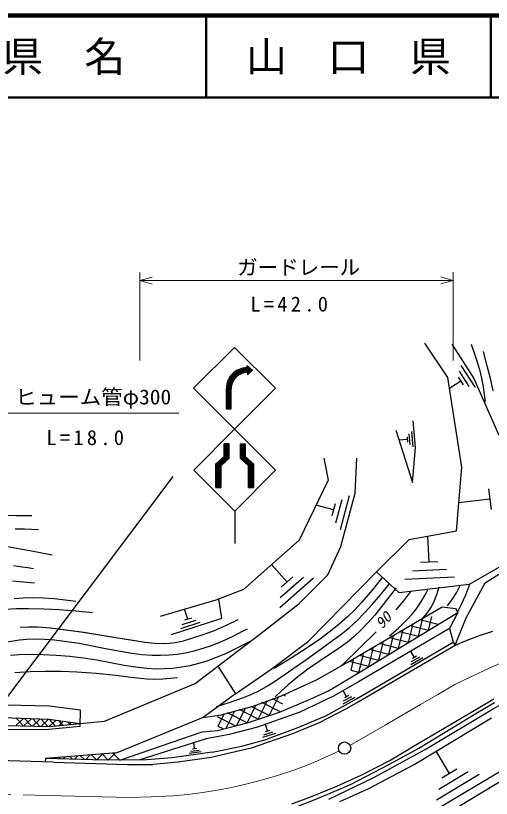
# Model space of a CAD drawing. Units: millimetres, scale not verified. Extents: x 40000 to 680000, y 20000 to 380000.
# Drawn here: x 309753 to 367818, y 284452 to 380000 of the extents above; entities that cross this region are included whole.
import ezdxf
from ezdxf.enums import TextEntityAlignment as Align

# ---------------------------------------------------------------- set-up
doc = ezdxf.new("R2010")
doc.units = ezdxf.units.MM
doc.header["$LTSCALE"] = 1000
doc.linetypes.add('CHAIN', pattern=[18.5, 12, -1.5, 3.5, -1.5])
for name, color, linetype, lineweight in [('M-BGD', 7, 'Continuous', 25), ('M-BMK', 2, 'CHAIN', 13), ('M-BMK-SRVR', 3, 'Continuous', 25), ('M-STR-HTXT', 7, 'Continuous', 13), ('M-STR-STRC', 7, 'Continuous', 25), ('M-TTL', 2, 'Continuous', 140), ('M-TTL-LINE', 7, 'Continuous', 50)]:
    doc.layers.add(name, color=color, linetype=linetype, lineweight=lineweight)
doc.layers.add('M-TTL-TXT', color=7, linetype='Continuous')
doc.styles.add('ＭＳ ゴシック', font='')
doc.styles.get('ＭＳ ゴシック').set_extended_font_data('MS Gothic')

msp = doc.modelspace()

# ---------------------------------------------------------------- hatches: boundary and pattern name
at = {"layer": 'M-STR-STRC'}
h = msp.add_hatch(dxfattribs=at)
h.set_pattern_fill('USER', color=256, style=0, pattern_type=2)
h.set_pattern_definition([(213.4043, (338748, 336910), (55.0543, -83.4806), [])])
h.paths.add_polyline_path([(336055, 332008), (335482, 332007), (335480, 334507), (335481, 334551), (335482, 334594), (335484, 334638), (335486, 334682), (335490, 334725), (335494, 334768), (335499, 334812), (335505, 334855), (335511, 334898), (335518, 334941), (335526, 334984), (335535, 335027), (335544, 335070), (335554, 335112), (335565, 335154), (335577, 335196), (335589, 335238), (335602, 335280), (335616, 335321), (335631, 335362), (335646, 335403), (335662, 335444), (335679, 335484), (335696, 335524), (335714, 335564), (335733, 335603), (335752, 335642), (335772, 335681), (335793, 335719), (335815, 335757), (335837, 335795), (335859, 335832), (335883, 335869), (335907, 335905), (335932, 335941), (335957, 335977), (335983, 336012), (336009, 336047), (336037, 336081), (336064, 336115), (336093, 336148), (336121, 336180), (336151, 336213), (336181, 336244), (336211, 336275), (336243, 336306), (336274, 336336), (336306, 336366), (336339, 336395), (336372, 336423), (336406, 336451), (336440, 336478), (336475, 336504), (336510, 336530), (336545, 336556), (336581, 336581), (336617, 336605), (336654, 336628), (336691, 336651), (336729, 336673), (336767, 336695), (336805, 336715), (336844, 336736), (336883, 336755), (336922, 336774), (336962, 336792), (337002, 336809), (337042, 336826), (337083, 336842), (337124, 336858), (337165, 336872), (337206, 336886), (337248, 336899), (337290, 336912), (337332, 336923), (337374, 336934), (337416, 336944), (337459, 336954), (337502, 336963), (337545, 336971), (337588, 336978), (337631, 336984), (337674, 336990), (337717, 336995), (337761, 336999), (337804, 337003), (337848, 337005), (337891, 337007), (337935, 337008), (337979, 337009), (337979, 337295), (338654, 336723), (338053, 336149), (338052, 336436), (338017, 336436), (337983, 336435), (337948, 336433), (337913, 336431), (337878, 336428), (337843, 336425), (337809, 336421), (337774, 336416), (337740, 336411), (337705, 336405), (337671, 336399), (337637, 336392), (337602, 336384), (337569, 336376), (337535, 336367), (337501, 336358), (337468, 336348), (337434, 336338), (337401, 336327), (337368, 336315), (337336, 336303), (337303, 336290), (337271, 336276), (337239, 336263), (337207, 336248), (337176, 336233), (337145, 336217), (337114, 336201), (337083, 336185), (337053, 336167), (337022, 336150), (336993, 336131), (336963, 336113), (336934, 336093), (336905, 336074), (336877, 336053), (336849, 336032), (336821, 336011), (336794, 335989), (336767, 335967), (336741, 335945), (336714, 335921), (336689, 335898), (336663, 335874), (336639, 335849), (336614, 335824), (336590, 335799), (336566, 335773), (336543, 335747), (336521, 335721), (336499, 335694), (336477, 335666), (336456, 335639), (336435, 335610), (336415, 335582), (336395, 335553), (336376, 335524), (336357, 335495), (336339, 335465), (336321, 335435), (336304, 335404), (336287, 335374), (336271, 335343), (336255, 335312), (336240, 335280), (336226, 335248), (336212, 335216), (336199, 335184), (336186, 335151), (336174, 335119), (336162, 335086), (336151, 335053), (336141, 335019), (336131, 334986), (336121, 334952), (336113, 334919), (336105, 334885), (336097, 334851), (336090, 334816), (336084, 334782), (336078, 334748), (336073, 334713), (336068, 334678), (336064, 334644), (336061, 334609), (336058, 334574), (336056, 334539), (336055, 334504), (336054, 334470), (336054, 334435)])
h = msp.add_hatch(dxfattribs=at)
h.set_pattern_fill('USER', color=256, style=0, pattern_type=2)
h.set_pattern_definition([(213.4043, (337112, 327057), (55.0543, -83.4806), [])])
h.paths.add_polyline_path([(334788, 322415), (334188, 322415), (334186, 325291), (335186, 326191), (335185, 327721), (335785, 327721), (335786, 325924), (334787, 325024)])
h = msp.add_hatch(dxfattribs=at)
h.set_pattern_fill('USER', color=256, style=0, pattern_type=2)
h.set_pattern_definition([(213.4043, (340710, 326257), (55.0543, -83.4806), [])])
h.paths.add_polyline_path([(338788, 322418), (338188, 322418), (338187, 325026), (337186, 325925), (337185, 327722), (337785, 327722), (337786, 326193), (338786, 325294)])

# ---------------------------------------------------------------- linework, layer by layer
at = {"layer": 'M-BGD'}
for p, q in [((362504, 335812), (359684, 340005)), ((362980, 339900), (365695, 335702)), ((365355, 339898), (365887, 338353)), ((365887, 338353), (366361, 336794)), ((367325, 337266), (366859, 338997)), ((364101, 337287), (365830, 334614)), ((365110, 334739), (363916, 336587)), ((366361, 336794), (366617, 335728)), ((367753, 335540), (367325, 337266)), ((364213, 324872), (362504, 335812)), ((364092, 335386), (362695, 334483)), ((363788, 335856), (364396, 334916)), ((365695, 335702), (368730, 328792)), ((366617, 335728), (366814, 334648)), ((368040, 334183), (367753, 335540)), ((366814, 334648), (366945, 333768)), ((366945, 333768), (367063, 332885)), ((358559, 327300), (358277, 330521)), ((356177, 329399), (358212, 323029)), ((357912, 327637), (357798, 328938)), ((358089, 329254), (358254, 327371)), ((357557, 328259), (356572, 328173)), ((357528, 328590), (357586, 327928)), ((358212, 323029), (358559, 327300)), ((347361, 325968), (347912, 323313)), ((351211, 321694), (351418, 325965)), ((363580, 317110), (364213, 324872)), ((347912, 323313), (344346, 315985)), ((367477, 322243), (367784, 319707)), ((350460, 321376), (349351, 317243)), ((349465, 315185), (351211, 321694)), ((348556, 319672), (346396, 320251)), ((348751, 320398), (348361, 318945)), ((348828, 318074), (349594, 320929)), ((367631, 320975), (363862, 320518)), ((307144, 319044), (309856, 318982)), ((309856, 318982), (310796, 318984)), ((310796, 318984), (311735, 318991)), ((309698, 317363), (310839, 317356)), ((310839, 317356), (311687, 317319)), ((311687, 317319), (312547, 317268)), ((357786, 316043), (363580, 317110)), ((360218, 313290), (360075, 316458)), ((344346, 315985), (337574, 309937)), ((353801, 312109), (357786, 316043)), ((308755, 315205), (311488, 314712)), ((311488, 314712), (314218, 314189)), ((347856, 311753), (349465, 315185)), ((370600, 313715), (365126, 310575)), ((309501, 312861), (310541, 312727)), ((310541, 312727), (311242, 312614)), ((311242, 312614), (311942, 312493)), ((342876, 310862), (340986, 313008)), ((361284, 313338), (359151, 313241)), ((367082, 310760), (370896, 313190)), ((343599, 311498), (342154, 310226)), ((344358, 308250), (347856, 311753)), ((345481, 303629), (353801, 312109)), ((356567, 309559), (353801, 312109)), ((358174, 312235), (362364, 312425)), ((309366, 311001), (312045, 310770)), ((346111, 311329), (342004, 307712)), ((342035, 308967), (344873, 311466)), ((354491, 311423), (353260, 309879)), ((354324, 309338), (355363, 310606)), ((365126, 310575), (356567, 309559)), ((363339, 311446), (357276, 311172)), ((365147, 310541), (364654, 309276)), ((364743, 306509), (367082, 310760)), ((337574, 309937), (334186, 308653)), ((353260, 309879), (351986, 308377)), ((356181, 310170), (354907, 308477)), ((357970, 309684), (357076, 308575)), ((357970, 309684), (357076, 308575)), ((359726, 309281), (359903, 309596)), ((359903, 309596), (360083, 309920)), ((361424, 310225), (361110, 309283)), ((363562, 309560), (363774, 309953)), ((363774, 309953), (363981, 310361)), ((309579, 308853), (310678, 308942)), ((310678, 308942), (311791, 308971)), ((311791, 308971), (313125, 308933)), ((313125, 308933), (314471, 308835)), ((314471, 308835), (315789, 308699)), ((315789, 308699), (317117, 308543)), ((334186, 308653), (327412, 306634)), ((334921, 306456), (334537, 308786)), ((353272, 308101), (354324, 309338)), ((359208, 308404), (359726, 309281)), ((361110, 309283), (360744, 308373)), ((362457, 307938), (363033, 308729)), ((363033, 308729), (363562, 309560)), ((364654, 309276), (364102, 308027)), ((339739, 304606), (344358, 308250)), ((350214, 301018), (361799, 307844)), ((351986, 308377), (351144, 307473)), ((352352, 307088), (353272, 308101)), ((354907, 308477), (353593, 306829)), ((357076, 308575), (356170, 307478)), ((357076, 308575), (356170, 307478)), ((358642, 307563), (359208, 308404)), ((360470, 307846), (360146, 307350)), ((360744, 308373), (360470, 307846)), ((361799, 307844), (363461, 307614)), ((364102, 308027), (363822, 307465)), ((308436, 307552), (309869, 307630)), ((308436, 307552), (309869, 307630)), ((309869, 307630), (311303, 307647)), ((309869, 307630), (311303, 307647)), ((311303, 307647), (313187, 307600)), ((311303, 307647), (313187, 307600)), ((313187, 307600), (315071, 307492)), ((313187, 307600), (315071, 307492)), ((315071, 307492), (317095, 307331)), ((315071, 307492), (317095, 307331)), ((317095, 307331), (319130, 307146)), ((317095, 307331), (319130, 307146)), ((330785, 306321), (330378, 307556)), ((351144, 307473), (350258, 306611)), ((351398, 306127), (352352, 307088)), ((351989, 300028), (363710, 307132)), ((353593, 306829), (352751, 305864)), ((357505, 306236), (358097, 306881)), ((358097, 306881), (358642, 307563)), ((359728, 306830), (359273, 306321)), ((360146, 307350), (359728, 306830)), ((363710, 307132), (362701, 305182)), ((363461, 307614), (363710, 307132)), ((363822, 307465), (363534, 306906)), ((328787, 304438), (334921, 306456)), ((332220, 305938), (329857, 305160)), ((330095, 305679), (331727, 306216)), ((331200, 306457), (330369, 306184)), ((335482, 305583), (336928, 306270)), ((335482, 305583), (336928, 306270)), ((350258, 306611), (349241, 305713)), ((350469, 305287), (351398, 306127)), ((352751, 305864), (351863, 304937)), ((356470, 305244), (357505, 306236)), ((357708, 303494), (358264, 305761)), ((358917, 304227), (359468, 306470)), ((361336, 305693), (359085, 306245)), ((360127, 304960), (360541, 306650)), ((363406, 303139), (364743, 306509)), ((310286, 305363), (311332, 305405)), ((310311, 305365), (311352, 305405)), ((311332, 305405), (312390, 305386)), ((311352, 305405), (312410, 305385)), ((312390, 305386), (313967, 305263)), ((312410, 305385), (314007, 305258)), ((313967, 305263), (315539, 305079)), ((314007, 305258), (315598, 305072)), ((315539, 305079), (318003, 304744)), ((315598, 305072), (318062, 304735)), ((332642, 304446), (334025, 304954)), ((332642, 304446), (334025, 304954)), ((334025, 304954), (335482, 305583)), ((334025, 304954), (335482, 305583)), ((336234, 304221), (337540, 304884)), ((336234, 304221), (337540, 304884)), ((337540, 304884), (337795, 305017)), ((337540, 304884), (337795, 305017)), ((337795, 305017), (338051, 305151)), ((337795, 305017), (338051, 305151)), ((348182, 304860), (346836, 303863)), ((349241, 305713), (348182, 304860)), ((349500, 304492), (350469, 305287)), ((351863, 304937), (351090, 304211)), ((362701, 305182), (351592, 298680)), ((355387, 304290), (356470, 305244)), ((356498, 302761), (357060, 305052)), ((360127, 304960), (357851, 305518)), ((362701, 305182), (363178, 303508)), ((366355, 304319), (368008, 304857)), ((310238, 303808), (311127, 303891)), ((310238, 303808), (311127, 303891)), ((311127, 303891), (312032, 303914)), ((311127, 303891), (312032, 303914)), ((312032, 303914), (313266, 303884)), ((312032, 303914), (313266, 303884)), ((313266, 303884), (314499, 303794)), ((313266, 303884), (314499, 303794)), ((318003, 304744), (320457, 304350)), ((318062, 304735), (320516, 304340)), ((320457, 304350), (322987, 303912)), ((320516, 304340), (323026, 303906)), ((322987, 303912), (325533, 303533)), ((323026, 303906), (325543, 303532)), ((330235, 303698), (331244, 303997)), ((330235, 303698), (331244, 303997)), ((331244, 303997), (332642, 304446)), ((331244, 303997), (332642, 304446)), ((334433, 300577), (339739, 304606)), ((334891, 303607), (336234, 304221)), ((334891, 303607), (336234, 304221)), ((346836, 303863), (345445, 302907)), ((345576, 301655), (349500, 304492)), ((351090, 304211), (350277, 303531)), ((353748, 304793), (351732, 302766)), ((353748, 304793), (351732, 302766)), ((355289, 302028), (355857, 304343)), ((357708, 303494), (355383, 304064)), ((358917, 304227), (356617, 304791)), ((364870, 303757), (366355, 304319)), ((308221, 303485), (310238, 303808)), ((308221, 303485), (310238, 303808)), ((314499, 303794), (315990, 303616)), ((314499, 303794), (315990, 303616)), ((315990, 303616), (317492, 303377)), ((315990, 303616), (317492, 303377)), ((317492, 303377), (320716, 302745)), ((317492, 303377), (320716, 302745)), ((325533, 303533), (326725, 303415)), ((325543, 303532), (326735, 303415)), ((326725, 303415), (327934, 303356)), ((326735, 303415), (327944, 303356)), ((327934, 303356), (328573, 303377)), ((327944, 303356), (328583, 303378)), ((328573, 303377), (329214, 303459)), ((328583, 303378), (329214, 303459)), ((329214, 303459), (330235, 303698)), ((329214, 303459), (330235, 303698)), ((332626, 302772), (333765, 303160)), ((332626, 302772), (333765, 303160)), ((333765, 303160), (334891, 303607)), ((333765, 303160), (334891, 303607)), ((335395, 302149), (336959, 302890)), ((336959, 302890), (338507, 303672)), ((341064, 300300), (345481, 303629)), ((345445, 302907), (343386, 301582)), ((350277, 303531), (349249, 302780)), ((351340, 296611), (363178, 303508)), ((351557, 296236), (363406, 303139)), ((352871, 300566), (353450, 302925)), ((354080, 301297), (354653, 303634)), ((356498, 302761), (354149, 303337)), ((363178, 303508), (363406, 303139)), ((363406, 303139), (364870, 303757)), ((309109, 301933), (310184, 302015)), ((310184, 302015), (311306, 302038)), ((311306, 302038), (313014, 302020)), ((313014, 302020), (314698, 301942)), ((314698, 301942), (316366, 301804)), ((320716, 302745), (323932, 302175)), ((320716, 302745), (323932, 302175)), ((323932, 302175), (325170, 302025)), ((323932, 302175), (325170, 302025)), ((325170, 302025), (326418, 301935)), ((325170, 302025), (326418, 301935)), ((326418, 301935), (327448, 301917)), ((326418, 301935), (327448, 301917)), ((327448, 301917), (328487, 301959)), ((327448, 301917), (328487, 301959)), ((328487, 301959), (329485, 302064)), ((328487, 301959), (329485, 302064)), ((329485, 302064), (330491, 302230)), ((329485, 302064), (330491, 302230)), ((330491, 302230), (331559, 302470)), ((330491, 302230), (331559, 302470)), ((331559, 302470), (332626, 302772)), ((331559, 302470), (332626, 302772)), ((334264, 301670), (335395, 302149)), ((348181, 302075), (346781, 301174)), ((349249, 302780), (348181, 302075)), ((351732, 302766), (349670, 300779)), ((351732, 302766), (349670, 300779)), ((351662, 299835), (352246, 302216)), ((355288, 302028), (352915, 302610)), ((358436, 301665), (357998, 302433)), ((316366, 301804), (318019, 301606)), ((318019, 301606), (319660, 301352)), ((319660, 301352), (321313, 301035)), ((321313, 301035), (322988, 300712)), ((332095, 300938), (333120, 301250)), ((333120, 301250), (334264, 301670)), ((343386, 301582), (341310, 300297)), ((341608, 298861), (345576, 301655)), ((346781, 301174), (345418, 300226)), ((346493, 298930), (350214, 301018)), ((352866, 300563), (350457, 301154)), ((350693, 300082), (351042, 301506)), ((354077, 301295), (351682, 301883)), ((359444, 301604), (357974, 300767)), ((358062, 301144), (359078, 301723)), ((358694, 301812), (358177, 301518)), ((322988, 300712), (324673, 300449)), ((324673, 300449), (325771, 300333)), ((325771, 300333), (326875, 300278)), ((326875, 300278), (327915, 300289)), ((327915, 300289), (328955, 300360)), ((328955, 300360), (330012, 300493)), ((330012, 300493), (331061, 300687)), ((331061, 300687), (332095, 300938)), ((331678, 298486), (334433, 300577)), ((334433, 300577), (336592, 297193)), ((336592, 297193), (341064, 300300)), ((345418, 300226), (344191, 299268)), ((347930, 297592), (351989, 300028)), ((349561, 300675), (349453, 300572)), ((349561, 300675), (349453, 300572)), ((349670, 300779), (349561, 300675)), ((349670, 300779), (349561, 300675)), ((351654, 299830), (350697, 300065)), ((309638, 299820), (311535, 299926)), ((311535, 299926), (313375, 299969)), ((313375, 299969), (315317, 299962)), ((315317, 299962), (317233, 299895)), ((317233, 299895), (319587, 299727)), ((319587, 299727), (321963, 299496)), ((321963, 299496), (323866, 299229)), ((323866, 299229), (325772, 299023)), ((327734, 299058), (328612, 299133)), ((328612, 299133), (329491, 299224)), ((344191, 299268), (342993, 298256)), ((320584, 293884), (331678, 298486)), ((325772, 299023), (326747, 299010)), ((326747, 299010), (327734, 299058)), ((339528, 297631), (340577, 298216)), ((340577, 298216), (341608, 298861)), ((342202, 296978), (346493, 298930)), ((342993, 298256), (342205, 297563)), ((351592, 298680), (348561, 296933)), ((336592, 297193), (332625, 294311)), ((337580, 296759), (338563, 297166)), ((338563, 297166), (339528, 297631)), ((342205, 297563), (341421, 296864)), ((345706, 296567), (347930, 297592)), ((350151, 296856), (349725, 297631)), ((335940, 296181), (337580, 296759)), ((338727, 295724), (342202, 296978)), ((339365, 294122), (340511, 296392)), ((340708, 294564), (341892, 296910)), ((342371, 295965), (341093, 296610)), ((341975, 294974), (345706, 296567)), ((342691, 296924), (342367, 297087)), ((348561, 296933), (344457, 294954)), ((351159, 296780), (349677, 295964)), ((349700, 295670), (351340, 296611)), ((349771, 296341), (350794, 296905)), ((350412, 297000), (349891, 296713)), ((349914, 295293), (351557, 296236)), ((366227, 295460), (368107, 296593)), ((308636, 295885), (313871, 295735)), ((313871, 295735), (317626, 295263)), ((317626, 295263), (317600, 293212)), ((334283, 295660), (335940, 296181)), ((334827, 294651), (338727, 295724)), ((336734, 293350), (337813, 295486)), ((339365, 294122), (337057, 295288)), ((338021, 293680), (339129, 295875)), ((340708, 294564), (338516, 295671)), ((342051, 295006), (339820, 296133)), ((349914, 295293), (346794, 293673)), ((349700, 295670), (347562, 294503)), ((358607, 290971), (366227, 295460)), ((366142, 294933), (368210, 296145)), ((367768, 295223), (368909, 295853)), ((308128, 294308), (313844, 294121)), ((332625, 294311), (322096, 290009)), ((332625, 294311), (334827, 294651)), ((336550, 293303), (334375, 294401)), ((334461, 293286), (335229, 294807)), ((335449, 293024), (336521, 295147)), ((338021, 293680), (335598, 294904)), ((338159, 293711), (341975, 294974)), ((344457, 294954), (339281, 293133)), ((347562, 294503), (344062, 293009)), ((358969, 290577), (366142, 294933)), ((359739, 290423), (367768, 295223)), ((308562, 293358), (313893, 293229)), ((309800, 293375), (310691, 294197)), ((309824, 294232), (310651, 293336)), ((310807, 293328), (311704, 294156)), ((310837, 294191), (311669, 293289)), ((311814, 293282), (312717, 294115)), ((311850, 294150), (312687, 293242)), ((312822, 293236), (313730, 294074)), ((312863, 294109), (313706, 293195)), ((313844, 294121), (317605, 293592)), ((313845, 293205), (314653, 293950)), ((313884, 294060), (314591, 293293)), ((313893, 293229), (320584, 293884)), ((315007, 293899), (315470, 293397)), ((315058, 293349), (315569, 293819)), ((316130, 293739), (316349, 293501)), ((316271, 293492), (316484, 293689)), ((334379, 292752), (338159, 293711)), ((340509, 292656), (340244, 293500)), ((346794, 293673), (343538, 292328)), ((358406, 288594), (367852, 294274)), ((313818, 292853), (308858, 292816)), ((317600, 293212), (313818, 292853)), ((322473, 289126), (332538, 292554)), ((332538, 292554), (334379, 292752)), ((335074, 292928), (334465, 293236)), ((339281, 293133), (335814, 292249)), ((341482, 292382), (339868, 291876)), ((340034, 292226), (341149, 292577)), ((340793, 292745), (340225, 292567)), ((344062, 293009), (340458, 291693)), ((333014, 291736), (324803, 289133)), ((335814, 292249), (333014, 291736)), ((337370, 290812), (340458, 291693)), ((343538, 292328), (338487, 290572)), ((331851, 290531), (331331, 290461)), ((331591, 290496), (331487, 291269)), ((338487, 290572), (333636, 289445)), ((333758, 290072), (337370, 290812)), ((355363, 289044), (358607, 290971)), ((355471, 288663), (358969, 290577)), ((314374, 288888), (268192, 290041)), ((322096, 290009), (313376, 289315)), ((316697, 289226), (316368, 289553)), ((316927, 289220), (317334, 289630)), ((318155, 289187), (317681, 289658)), ((318300, 289183), (318865, 289752)), ((319613, 289148), (318995, 289762)), ((319673, 289146), (320396, 289874)), ((321058, 289121), (320308, 289867)), ((321058, 289121), (321927, 289996)), ((322473, 289126), (321622, 289971)), ((333758, 290072), (328869, 289400)), ((332396, 290112), (330917, 289913)), ((331114, 290193), (332136, 290331)), ((353403, 286954), (359739, 290423)), ((360519, 282747), (372222, 289779)), ((362709, 287480), (361075, 290199)), ((313376, 289315), (313368, 288913)), ((320653, 289120), (313376, 289315)), ((313781, 289304), (313741, 289344)), ((314180, 289294), (314273, 289387)), ((314374, 288888), (323405, 288585)), ((315239, 289265), (315054, 289449)), ((315554, 289257), (315804, 289508)), ((325720, 289136), (320653, 289120)), ((323405, 288585), (326493, 288597)), ((328869, 289400), (325720, 289136)), ((329598, 288854), (326493, 288597)), ((333636, 289445), (329598, 288854)), ((350614, 286139), (355471, 288663)), ((351941, 287294), (355363, 289044)), ((352882, 285669), (358406, 288594)), ((359144, 280665), (372822, 288898)), ((361413, 285581), (365008, 287741)), ((363624, 288030), (361794, 286930)), ((348000, 284366), (353403, 286954)), ((348971, 285942), (351941, 287294)), ((366331, 287344), (361129, 284218)), ((345872, 284689), (348971, 285942)), ((346788, 284502), (350614, 286139)), ((349341, 284066), (352882, 285669)), ((343484, 283781), (345872, 284689)), ((343913, 283374), (346788, 284502))]:
    msp.add_line(p, q, dxfattribs=at)
at = {"layer": 'M-BMK'}
for p, q in [((365457, 299385), (367561, 300353)), ((367561, 300353), (368873, 300894)), ((363375, 298361), (365457, 299385)), ((361277, 297137), (363375, 298361)), ((359180, 295914), (361277, 297137)), ((354859, 293405), (359180, 295914)), ((350543, 290914), (354859, 293405)), ((346581, 289019), (347930, 289626)), ((347930, 289626), (349267, 290257)), ((345037, 288388), (346581, 289019)), ((341696, 287231), (343479, 287816)), ((343479, 287816), (345037, 288388)), ((337998, 286211), (339904, 286706)), ((339904, 286706), (341696, 287231)), ((273694, 285849), (313652, 284805)), ((334349, 285441), (336086, 285777)), ((336086, 285777), (337998, 286211)), ((323642, 284544), (313652, 284805)), ((326307, 284630), (328968, 284777)), ((328968, 284777), (330788, 284940)), ((330788, 284940), (332603, 285164)), ((332603, 285164), (334349, 285441)), ((323642, 284544), (326307, 284630))]:
    msp.add_line(p, q, dxfattribs=at)
at = {"layer": 'M-BMK-SRVR'}
msp.add_circle((349906, 290586), 746, dxfattribs=at)
at = {"layer": 'M-STR-HTXT'}
for p, q in [((324917, 337887), (324910, 348651)), ((324911, 347651), (326411, 348079)), ((361640, 348106), (363140, 347676)), ((363140, 348676), (363147, 337912)), ((324911, 347651), (363140, 347676)), ((326411, 347221), (324911, 347651)), ((363140, 347676), (361641, 347247)), ((308837, 331466), (329691, 331480))]:
    msp.add_line(p, q, dxfattribs=at)
at = {"layer": 'M-STR-STRC'}
for p, q in [((336477, 339508), (331480, 334505)), ((341480, 334511), (336477, 339508)), ((337979, 337295), (338654, 336723)), ((337979, 337295), (337979, 337009)), ((338052, 336436), (338053, 336149)), ((338053, 336149), (338654, 336723)), ((331480, 334505), (336484, 329508)), ((335482, 332007), (335480, 334507)), ((336055, 332008), (336054, 334435)), ((336484, 329508), (341480, 334511)), ((335482, 332007), (336055, 332008)), ((336484, 329508), (331487, 324505)), ((341487, 324511), (336484, 329508)), ((335785, 327721), (335185, 327721)), ((335186, 326191), (335185, 327721)), ((335785, 327721), (335786, 325924)), ((337185, 327722), (337785, 327722)), ((337186, 325925), (337185, 327722)), ((337785, 327722), (337786, 326193)), ((334186, 325291), (335186, 326191)), ((335786, 325924), (334787, 325024)), ((338187, 325026), (337186, 325925)), ((337786, 326193), (338786, 325294)), ((334188, 322415), (334186, 325291)), ((334787, 325024), (334788, 322415)), ((338188, 322418), (338187, 325026)), ((338786, 325294), (338788, 322418)), ((331487, 324505), (336490, 319508)), ((336490, 319508), (341487, 324511)), ((303040, 289301), (328979, 323761)), ((334188, 322415), (334788, 322415)), ((338188, 322418), (338788, 322418)), ((336490, 319508), (336493, 315545))]:
    msp.add_line(p, q, dxfattribs=at)
for centre, radius in [((337980, 334509), 2500), ((338054, 334436), 2000)]:
    msp.add_arc(centre, radius, 90.0372, 180.0372, dxfattribs=at)
at = {"layer": 'M-TTL'}
msp.add_line((680000, 380000), (40000, 380000), dxfattribs=at)
at = {"layer": 'M-TTL-LINE'}
for p, q in [((333000, 380000), (333000, 370000)), ((367750, 380000), (367750, 370000)), ((40000, 370000), (680000, 370000))]:
    msp.add_line(p, q, dxfattribs=at)

# ---------------------------------------------------------------- texts
at = {"layer": 'M-BGD', "style": 'ＭＳ ゴシック', "oblique": 15, "width": 1.05}
msp.add_text('90', height=1320, rotation=47.878, dxfattribs=at).set_placement((354796, 304791), align=Align.BOTTOM_LEFT)
at = {"layer": 'M-STR-HTXT', "style": 'ＭＳ ゴシック'}
msp.add_text('ガードレール', height=1833, rotation=0.078, dxfattribs=at).set_placement((336799, 347802), align=Align.BOTTOM_LEFT)
at = {"layer": 'M-STR-HTXT', "style": 'ＭＳ ゴシック', "width": 1.05}
msp.add_text('ヒューム管φ300', height=1833, rotation=0.078, dxfattribs=at).set_placement((309699, 331967), align=Align.BOTTOM_LEFT)
at = {"layer": 'M-STR-HTXT', "char_height": 1833, "attachment_point": 7, "rotation": 0.078, "style": 'ＭＳ ゴシック'}
for s, insert in [('\\T1.32;L=42.0', (338400, 343840)), ('\\T1.32;L=18.0', (313502, 327538))]:
    msp.add_mtext(s, dxfattribs=dict(at, insert=insert))
at = {"layer": 'M-TTL-TXT', "style": 'ＭＳ ゴシック'}
for s, p in [('県\u3000名', (315625, 375000)), ('山\u3000口\u3000県', (350375, 375000))]:
    msp.add_text(s, height=3666, dxfattribs=at).set_placement(p, align=Align.MIDDLE_CENTER)

doc.saveas('drawing.dxf')
